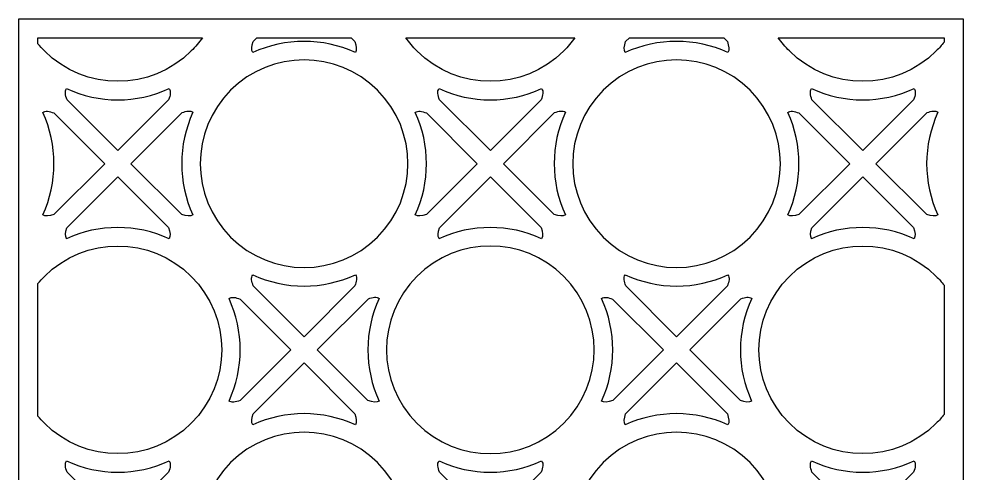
# Model space of a CAD drawing. Header units: centimetres. Extents: x 12 to 36.3, y -11.6 to 12.6.
# Drawn here: x 12.04 to 23.66, y 7.04 to 12.63 of the extents above; entities that cross this region are included whole.
import ezdxf

# ---------------------------------------------------------------- set-up
doc = ezdxf.new("R2010")
doc.units = ezdxf.units.CM
doc.header["$MEASUREMENT"] = 0
doc.layers.add('layer 1', color=7, linetype='Continuous')

msp = doc.modelspace()

# ---------------------------------------------------------------- linework, layer by layer
at = {"layer": 'layer 1', "color": 177}
for points, knots in [([(23.65585, -11.62244), (23.65585, -11.62244), (23.65585, -11.54039), (23.65585, -11.54039), (23.65585, -11.54039), (23.65585, -11.54039), (23.65585, -11.38865), (23.65585, -11.38865), (23.65585, -11.38865), (23.65585, -11.38865), (23.65585, 12.3984), (23.65585, 12.3984), (23.65585, 12.3984), (23.65585, 12.3984), (23.65585, 12.56195), (23.65585, 12.56195), (23.65585, 12.56195), (23.65585, 12.56195), (23.65585, 12.6322), (23.65585, 12.6322), (23.65585, 12.6322), (23.65585, 12.6322), (12.27114, 12.6322), (12.27114, 12.6322), (12.27114, 12.6322), (12.27114, 12.6322), (12.21181, 12.6322), (12.21181, 12.6322), (12.21181, 12.6322), (12.21181, 12.6322), (12.03734, 12.6322), (12.03734, 12.6322), (12.03734, 12.6322), (12.03734, 12.6322), (12.03734, -11.38865), (12.03734, -11.38865), (12.03734, -11.38865), (12.03734, -11.38865), (12.03734, -11.437), (12.03734, -11.437), (12.03734, -11.437), (12.03734, -11.437), (12.03734, -11.62244), (12.03734, -11.62244), (12.03734, -11.62244), (12.03734, -11.62244), (23.65585, -11.62244), (23.65585, -11.62244)], [0, 0, 0, 0, 0.07692308, 0.07692308, 0.07692308, 0.07692308, 0.15384615, 0.15384615, 0.15384615, 0.15384615, 0.23076923, 0.23076923, 0.23076923, 0.23076923, 0.30769231, 0.30769231, 0.30769231, 0.30769231, 0.38461538, 0.38461538, 0.38461538, 0.38461538, 0.46153846, 0.46153846, 0.46153846, 0.46153846, 0.53846154, 0.53846154, 0.53846154, 0.53846154, 0.61538462, 0.61538462, 0.61538462, 0.61538462, 0.69230769, 0.69230769, 0.69230769, 0.69230769, 0.76923077, 0.76923077, 0.76923077, 0.76923077, 0.84615385, 0.84615385, 0.84615385, 0.84615385, 1, 1, 1, 1]), ([(12.27114, 12.3984), (12.27114, 12.3984), (12.27114, 12.32566), (12.27114, 12.32566), (12.27114, 12.32566), (12.29628, 12.2954), (12.32296, 12.26599), (12.35133, 12.23761), (12.35133, 12.23761), (12.85027, 11.73865), (13.65959, 11.73865), (14.15857, 12.23761), (14.15857, 12.23761), (14.20917, 12.28822), (14.25455, 12.34206), (14.29489, 12.3984), (14.29489, 12.3984), (14.29489, 12.3984), (12.27114, 12.3984), (12.27114, 12.3984)], [0, 0, 0, 0, 0.16666667, 0.16666667, 0.16666667, 0.16666667, 0.33333333, 0.33333333, 0.33333333, 0.33333333, 0.5, 0.5, 0.5, 0.5, 0.66666667, 0.66666667, 0.66666667, 0.66666667, 1, 1, 1, 1]), ([(14.96537, 12.3984), (14.96537, 12.3984), (14.91979, 12.35282), (14.91979, 12.35282), (14.91979, 12.35282), (14.90124, 12.29477), (14.89597, 12.247), (14.91576, 12.21857), (14.91576, 12.21857), (14.91576, 12.21857), (14.91416, 12.21699), (14.91416, 12.21699), (14.91416, 12.21699), (15.31389, 12.40176), (15.77791, 12.40197), (16.17775, 12.2176), (16.17775, 12.2176), (16.19706, 12.24686), (16.19083, 12.29577), (16.17146, 12.35494), (16.17146, 12.35494), (16.17146, 12.35494), (16.128, 12.3984), (16.128, 12.3984), (16.128, 12.3984), (16.128, 12.3984), (14.96537, 12.3984), (14.96537, 12.3984)], [0, 0, 0, 0, 0.125, 0.125, 0.125, 0.125, 0.25, 0.25, 0.25, 0.25, 0.375, 0.375, 0.375, 0.375, 0.5, 0.5, 0.5, 0.5, 0.625, 0.625, 0.625, 0.625, 0.75, 0.75, 0.75, 0.75, 1, 1, 1, 1]), ([(16.79846, 12.3984), (16.8388, 12.34206), (16.88419, 12.28822), (16.9348, 12.23761), (16.9348, 12.23761), (17.43375, 11.73865), (18.24308, 11.73865), (18.74205, 12.23761), (18.74205, 12.23761), (18.79266, 12.28822), (18.83803, 12.34206), (18.87837, 12.3984), (18.87837, 12.3984), (18.87837, 12.3984), (16.79846, 12.3984), (16.79846, 12.3984)], [0, 0, 0, 0, 0.2, 0.2, 0.2, 0.2, 0.4, 0.4, 0.4, 0.4, 0.6, 0.6, 0.6, 0.6, 1, 1, 1, 1]), ([(19.54882, 12.3984), (19.54882, 12.3984), (19.50324, 12.35282), (19.50324, 12.35282), (19.50324, 12.35282), (19.48472, 12.29477), (19.47944, 12.247), (19.49922, 12.21857), (19.49922, 12.21857), (19.49922, 12.21857), (19.49763, 12.21699), (19.49763, 12.21699), (19.49763, 12.21699), (19.89737, 12.40176), (20.36136, 12.40197), (20.76123, 12.2176), (20.76123, 12.2176), (20.78052, 12.24686), (20.7743, 12.29577), (20.75494, 12.35494), (20.75494, 12.35494), (20.75494, 12.35494), (20.71148, 12.3984), (20.71148, 12.3984), (20.71148, 12.3984), (20.71148, 12.3984), (19.54882, 12.3984), (19.54882, 12.3984)], [0, 0, 0, 0, 0.125, 0.125, 0.125, 0.125, 0.25, 0.25, 0.25, 0.25, 0.375, 0.375, 0.375, 0.375, 0.5, 0.5, 0.5, 0.5, 0.625, 0.625, 0.625, 0.625, 0.75, 0.75, 0.75, 0.75, 1, 1, 1, 1]), ([(21.38191, 12.3984), (21.42225, 12.34206), (21.46763, 12.28822), (21.51824, 12.23761), (21.51824, 12.23761), (22.01723, 11.73865), (22.82654, 11.73865), (23.32551, 12.23761), (23.32551, 12.23761), (23.36013, 12.27223), (23.39224, 12.30838), (23.42205, 12.34578), (23.42205, 12.34578), (23.42205, 12.34578), (23.42205, 12.3984), (23.42205, 12.3984), (23.42205, 12.3984), (23.42205, 12.3984), (21.38191, 12.3984), (21.38191, 12.3984)], [0, 0, 0, 0, 0.16666667, 0.16666667, 0.16666667, 0.16666667, 0.33333333, 0.33333333, 0.33333333, 0.33333333, 0.5, 0.5, 0.5, 0.5, 0.66666667, 0.66666667, 0.66666667, 0.66666667, 1, 1, 1, 1]), ([(14.64304, 11.75314), (15.14202, 12.25211), (15.95135, 12.25211), (16.4503, 11.75314), (16.4503, 11.75314), (16.94928, 11.25418), (16.94928, 10.44486), (16.4503, 9.94588), (16.4503, 9.94588), (15.95135, 9.44692), (15.14202, 9.44692), (14.64304, 9.94588), (14.64304, 9.94588), (14.14408, 10.44486), (14.14408, 11.25418), (14.64304, 11.75314)], [0, 0, 0, 0, 0.2, 0.2, 0.2, 0.2, 0.4, 0.4, 0.4, 0.4, 0.6, 0.6, 0.6, 0.6, 1, 1, 1, 1]), ([(19.22651, 11.75314), (19.7255, 12.25211), (20.53482, 12.25211), (21.03378, 11.75314), (21.03378, 11.75314), (21.53273, 11.25418), (21.53273, 10.44486), (21.03378, 9.94588), (21.03378, 9.94588), (20.53482, 9.44692), (19.7255, 9.44692), (19.22651, 9.94588), (19.22651, 9.94588), (18.72756, 10.44486), (18.72756, 11.25418), (19.22651, 11.75314)], [0, 0, 0, 0, 0.2, 0.2, 0.2, 0.2, 0.4, 0.4, 0.4, 0.4, 0.6, 0.6, 0.6, 0.6, 1, 1, 1, 1]), ([(13.25495, 11.01101), (13.25495, 11.01101), (13.88023, 11.6363), (13.88023, 11.6363), (13.88023, 11.6363), (13.89929, 11.69043), (13.91221, 11.74156), (13.88617, 11.77322), (13.88617, 11.77322), (13.48672, 11.58899), (13.02306, 11.58897), (12.62361, 11.7732), (12.62361, 11.7732), (12.59768, 11.74156), (12.61042, 11.69056), (12.62947, 11.63649), (12.62947, 11.63649), (12.62947, 11.63649), (13.25494, 11.01101), (13.25494, 11.01101), (13.25494, 11.01101), (13.25494, 11.01101), (13.25495, 11.01101), (13.25495, 11.01101)], [0, 0, 0, 0, 0.14285714, 0.14285714, 0.14285714, 0.14285714, 0.28571429, 0.28571429, 0.28571429, 0.28571429, 0.42857143, 0.42857143, 0.42857143, 0.42857143, 0.57142857, 0.57142857, 0.57142857, 0.57142857, 0.71428571, 0.71428571, 0.71428571, 0.71428571, 1, 1, 1, 1]), ([(17.83841, 11.01101), (17.83841, 11.01101), (18.4637, 11.63632), (18.4637, 11.63632), (18.4637, 11.63632), (18.48278, 11.69046), (18.49568, 11.74156), (18.46964, 11.77322), (18.46964, 11.77322), (18.07018, 11.58899), (17.60653, 11.58897), (17.20708, 11.7732), (17.20708, 11.7732), (17.18113, 11.74156), (17.1939, 11.69056), (17.21294, 11.63649), (17.21294, 11.63649), (17.21294, 11.63649), (17.83841, 11.01101), (17.83841, 11.01101)], [0, 0, 0, 0, 0.16666667, 0.16666667, 0.16666667, 0.16666667, 0.33333333, 0.33333333, 0.33333333, 0.33333333, 0.5, 0.5, 0.5, 0.5, 0.66666667, 0.66666667, 0.66666667, 0.66666667, 1, 1, 1, 1]), ([(22.42189, 11.01101), (22.42189, 11.01101), (23.04721, 11.63633), (23.04721, 11.63633), (23.04721, 11.63633), (23.06624, 11.69046), (23.07917, 11.74156), (23.05313, 11.77322), (23.05313, 11.77322), (22.65366, 11.58899), (22.19, 11.58897), (21.79056, 11.7732), (21.79056, 11.7732), (21.76461, 11.74156), (21.77738, 11.69056), (21.7964, 11.63651), (21.7964, 11.63651), (21.7964, 11.63651), (22.42189, 11.01101), (22.42189, 11.01101)], [0, 0, 0, 0, 0.16666667, 0.16666667, 0.16666667, 0.16666667, 0.33333333, 0.33333333, 0.33333333, 0.33333333, 0.5, 0.5, 0.5, 0.5, 0.66666667, 0.66666667, 0.66666667, 0.66666667, 1, 1, 1, 1]), ([(12.46857, 10.22466), (12.46857, 10.22466), (13.09342, 10.8495), (13.09342, 10.8495), (13.09342, 10.8495), (13.09342, 10.8495), (12.46804, 11.47489), (12.46804, 11.47489), (12.46804, 11.47489), (12.41387, 11.49394), (12.36284, 11.5068), (12.33117, 11.48074), (12.33117, 11.48074), (12.51534, 11.08133), (12.51538, 10.61783), (12.33123, 10.21839), (12.33123, 10.21839), (12.36047, 10.19912), (12.40939, 10.20529), (12.46857, 10.22466)], [0, 0, 0, 0, 0.16666667, 0.16666667, 0.16666667, 0.16666667, 0.33333333, 0.33333333, 0.33333333, 0.33333333, 0.5, 0.5, 0.5, 0.5, 0.66666667, 0.66666667, 0.66666667, 0.66666667, 1, 1, 1, 1]), ([(13.41647, 10.8495), (13.41647, 10.8495), (14.04134, 10.2246), (14.04134, 10.2246), (14.04134, 10.2246), (14.10046, 10.20529), (14.1493, 10.19912), (14.17852, 10.21835), (14.17852, 10.21835), (13.99413, 10.61824), (13.99434, 11.08233), (14.17915, 11.48205), (14.17915, 11.48205), (14.14842, 11.50854), (14.0987, 11.49702), (14.04561, 11.47865), (14.04561, 11.47865), (14.04561, 11.47865), (13.41647, 10.8495), (13.41647, 10.8495)], [0, 0, 0, 0, 0.16666667, 0.16666667, 0.16666667, 0.16666667, 0.33333333, 0.33333333, 0.33333333, 0.33333333, 0.5, 0.5, 0.5, 0.5, 0.66666667, 0.66666667, 0.66666667, 0.66666667, 1, 1, 1, 1]), ([(17.05206, 10.22466), (17.05206, 10.22466), (17.6769, 10.8495), (17.6769, 10.8495), (17.6769, 10.8495), (17.6769, 10.8495), (17.05151, 11.47489), (17.05151, 11.47489), (17.05151, 11.47489), (16.99735, 11.49394), (16.94631, 11.5068), (16.91465, 11.48074), (16.91465, 11.48074), (17.09882, 11.08133), (17.09886, 10.61783), (16.91469, 10.21839), (16.91469, 10.21839), (16.94393, 10.19912), (16.99286, 10.20529), (17.05206, 10.22466)], [0, 0, 0, 0, 0.16666667, 0.16666667, 0.16666667, 0.16666667, 0.33333333, 0.33333333, 0.33333333, 0.33333333, 0.5, 0.5, 0.5, 0.5, 0.66666667, 0.66666667, 0.66666667, 0.66666667, 1, 1, 1, 1]), ([(18.62906, 11.47865), (18.62906, 11.47865), (17.99992, 10.8495), (17.99992, 10.8495), (17.99992, 10.8495), (17.99992, 10.8495), (18.62482, 10.2246), (18.62482, 10.2246), (18.62482, 10.2246), (18.68392, 10.20529), (18.73277, 10.19912), (18.76201, 10.21835), (18.76201, 10.21835), (18.57759, 10.61824), (18.57782, 11.08233), (18.76262, 11.48205), (18.76262, 11.48205), (18.73189, 11.50854), (18.68215, 11.49702), (18.62906, 11.47865)], [0, 0, 0, 0, 0.16666667, 0.16666667, 0.16666667, 0.16666667, 0.33333333, 0.33333333, 0.33333333, 0.33333333, 0.5, 0.5, 0.5, 0.5, 0.66666667, 0.66666667, 0.66666667, 0.66666667, 1, 1, 1, 1]), ([(21.63555, 10.22468), (21.63555, 10.22468), (22.26037, 10.84948), (22.26037, 10.84948), (22.26037, 10.84948), (22.26037, 10.84948), (21.63499, 11.47489), (21.63499, 11.47489), (21.63499, 11.47489), (21.5808, 11.49394), (21.52979, 11.5068), (21.4981, 11.48074), (21.4981, 11.48074), (21.68227, 11.08133), (21.68231, 10.61783), (21.49817, 10.21839), (21.49817, 10.21839), (21.5274, 10.1991), (21.57637, 10.20529), (21.63555, 10.22468)], [0, 0, 0, 0, 0.16666667, 0.16666667, 0.16666667, 0.16666667, 0.33333333, 0.33333333, 0.33333333, 0.33333333, 0.5, 0.5, 0.5, 0.5, 0.66666667, 0.66666667, 0.66666667, 0.66666667, 1, 1, 1, 1]), ([(23.21254, 11.47865), (23.21254, 11.47865), (22.5834, 10.8495), (22.5834, 10.8495), (22.5834, 10.8495), (22.5834, 10.8495), (23.20828, 10.22461), (23.20828, 10.22461), (23.20828, 10.22461), (23.26737, 10.20529), (23.31625, 10.19912), (23.34545, 10.21835), (23.34545, 10.21835), (23.16106, 10.61824), (23.16129, 11.08233), (23.34611, 11.48205), (23.34611, 11.48205), (23.31537, 11.50854), (23.26563, 11.49702), (23.21254, 11.47865)], [0, 0, 0, 0, 0.16666667, 0.16666667, 0.16666667, 0.16666667, 0.33333333, 0.33333333, 0.33333333, 0.33333333, 0.5, 0.5, 0.5, 0.5, 0.66666667, 0.66666667, 0.66666667, 0.66666667, 1, 1, 1, 1]), ([(13.25494, 10.68799), (13.25494, 10.68799), (12.62804, 10.0611), (12.62804, 10.0611), (12.62804, 10.0611), (12.60952, 10.00304), (12.60424, 9.95525), (12.624, 9.92685), (12.624, 9.92685), (12.624, 9.92685), (12.62243, 9.92527), (12.62243, 9.92527), (12.62243, 9.92527), (13.02216, 10.11003), (13.48617, 10.11021), (13.88603, 9.92587), (13.88603, 9.92587), (13.90531, 9.95511), (13.89908, 10.00401), (13.87974, 10.06321), (13.87974, 10.06321), (13.87974, 10.06321), (13.25494, 10.68799), (13.25494, 10.68799)], [0, 0, 0, 0, 0.14285714, 0.14285714, 0.14285714, 0.14285714, 0.28571429, 0.28571429, 0.28571429, 0.28571429, 0.42857143, 0.42857143, 0.42857143, 0.42857143, 0.57142857, 0.57142857, 0.57142857, 0.57142857, 0.71428571, 0.71428571, 0.71428571, 0.71428571, 1, 1, 1, 1]), ([(17.83841, 10.68799), (17.83841, 10.68799), (17.21151, 10.0611), (17.21151, 10.0611), (17.21151, 10.0611), (17.19299, 10.00304), (17.18772, 9.95525), (17.20748, 9.92685), (17.20748, 9.92685), (17.20748, 9.92685), (17.2059, 9.92527), (17.2059, 9.92527), (17.2059, 9.92527), (17.60562, 10.11003), (18.06963, 10.11021), (18.4695, 9.92587), (18.4695, 9.92587), (18.48879, 9.95511), (18.48257, 10.00401), (18.4632, 10.06321), (18.4632, 10.06321), (18.4632, 10.06321), (17.83841, 10.68799), (17.83841, 10.68799)], [0, 0, 0, 0, 0.14285714, 0.14285714, 0.14285714, 0.14285714, 0.28571429, 0.28571429, 0.28571429, 0.28571429, 0.42857143, 0.42857143, 0.42857143, 0.42857143, 0.57142857, 0.57142857, 0.57142857, 0.57142857, 0.71428571, 0.71428571, 0.71428571, 0.71428571, 1, 1, 1, 1]), ([(22.42189, 10.68799), (22.42189, 10.68799), (21.79498, 10.0611), (21.79498, 10.0611), (21.79498, 10.0611), (21.77644, 10.00304), (21.77117, 9.95525), (21.79096, 9.92685), (21.79096, 9.92685), (21.79096, 9.92685), (21.78938, 9.92527), (21.78938, 9.92527), (21.78938, 9.92527), (22.1891, 10.11003), (22.65312, 10.11021), (23.05298, 9.92587), (23.05298, 9.92587), (23.07226, 9.95511), (23.06603, 10.00401), (23.04666, 10.06321), (23.04666, 10.06321), (23.04666, 10.06321), (22.42189, 10.68799), (22.42189, 10.68799)], [0, 0, 0, 0, 0.14285714, 0.14285714, 0.14285714, 0.14285714, 0.28571429, 0.28571429, 0.28571429, 0.28571429, 0.42857143, 0.42857143, 0.42857143, 0.42857143, 0.57142857, 0.57142857, 0.57142857, 0.57142857, 0.71428571, 0.71428571, 0.71428571, 0.71428571, 1, 1, 1, 1]), ([(12.27114, 7.74221), (12.29628, 7.71195), (12.32296, 7.68253), (12.35133, 7.65416), (12.35133, 7.65416), (12.85027, 7.15518), (13.65959, 7.15518), (14.15857, 7.65416), (14.15857, 7.65416), (14.65753, 8.15312), (14.65753, 8.96244), (14.15857, 9.46142), (14.15857, 9.46142), (13.65959, 9.96038), (12.85027, 9.96038), (12.35133, 9.46142), (12.35133, 9.46142), (12.32296, 9.43304), (12.29628, 9.40362), (12.27114, 9.37336), (12.27114, 9.37336), (12.27114, 9.37336), (12.27114, 7.74221), (12.27114, 7.74221)], [0, 0, 0, 0, 0.14285714, 0.14285714, 0.14285714, 0.14285714, 0.28571429, 0.28571429, 0.28571429, 0.28571429, 0.42857143, 0.42857143, 0.42857143, 0.42857143, 0.57142857, 0.57142857, 0.57142857, 0.57142857, 0.71428571, 0.71428571, 0.71428571, 0.71428571, 1, 1, 1, 1]), ([(16.9348, 9.46142), (17.43375, 9.96038), (18.24308, 9.96038), (18.74205, 9.46142), (18.74205, 9.46142), (19.24101, 8.96244), (19.24101, 8.15312), (18.74205, 7.65416), (18.74205, 7.65416), (18.24308, 7.15518), (17.43375, 7.15518), (16.9348, 7.65416), (16.9348, 7.65416), (16.4358, 8.15312), (16.4358, 8.96244), (16.9348, 9.46142)], [0, 0, 0, 0, 0.2, 0.2, 0.2, 0.2, 0.4, 0.4, 0.4, 0.4, 0.6, 0.6, 0.6, 0.6, 1, 1, 1, 1]), ([(23.42205, 9.35325), (23.39224, 9.39064), (23.36013, 9.4268), (23.32551, 9.46142), (23.32551, 9.46142), (22.82654, 9.96038), (22.01723, 9.96038), (21.51824, 9.46142), (21.51824, 9.46142), (21.01929, 8.96244), (21.01929, 8.15312), (21.51824, 7.65416), (21.51824, 7.65416), (22.01723, 7.15518), (22.82654, 7.15518), (23.32551, 7.65416), (23.32551, 7.65416), (23.36013, 7.68878), (23.39224, 7.72492), (23.42205, 7.76232), (23.42205, 7.76232), (23.42205, 7.76232), (23.42205, 9.35325), (23.42205, 9.35325)], [0, 0, 0, 0, 0.14285714, 0.14285714, 0.14285714, 0.14285714, 0.28571429, 0.28571429, 0.28571429, 0.28571429, 0.42857143, 0.42857143, 0.42857143, 0.42857143, 0.57142857, 0.57142857, 0.57142857, 0.57142857, 0.71428571, 0.71428571, 0.71428571, 0.71428571, 1, 1, 1, 1]), ([(15.54668, 8.71927), (15.54668, 8.71927), (16.17196, 9.34457), (16.17196, 9.34457), (16.17196, 9.34457), (16.19104, 9.39872), (16.20396, 9.44981), (16.17791, 9.4815), (16.17791, 9.4815), (15.77845, 9.29724), (15.31481, 9.29724), (14.91536, 9.48146), (14.91536, 9.48146), (14.88941, 9.44981), (14.90218, 9.39882), (14.92119, 9.34475), (14.92119, 9.34475), (14.92119, 9.34475), (15.54668, 8.71927), (15.54668, 8.71927)], [0, 0, 0, 0, 0.16666667, 0.16666667, 0.16666667, 0.16666667, 0.33333333, 0.33333333, 0.33333333, 0.33333333, 0.5, 0.5, 0.5, 0.5, 0.66666667, 0.66666667, 0.66666667, 0.66666667, 1, 1, 1, 1]), ([(20.13016, 8.71927), (20.13016, 8.71927), (20.75544, 9.34457), (20.75544, 9.34457), (20.75544, 9.34457), (20.77452, 9.39872), (20.78741, 9.44981), (20.76138, 9.4815), (20.76138, 9.4815), (20.36193, 9.29724), (19.89826, 9.29724), (19.49884, 9.48146), (19.49884, 9.48146), (19.47288, 9.44981), (19.48562, 9.39882), (19.50467, 9.34475), (19.50467, 9.34475), (19.50467, 9.34475), (20.13016, 8.71927), (20.13016, 8.71927)], [0, 0, 0, 0, 0.16666667, 0.16666667, 0.16666667, 0.16666667, 0.33333333, 0.33333333, 0.33333333, 0.33333333, 0.5, 0.5, 0.5, 0.5, 0.66666667, 0.66666667, 0.66666667, 0.66666667, 1, 1, 1, 1]), ([(14.76037, 7.93295), (14.76037, 7.93295), (15.38518, 8.55775), (15.38518, 8.55775), (15.38518, 8.55775), (15.38518, 8.55775), (14.75979, 9.18316), (14.75979, 9.18316), (14.75979, 9.18316), (14.7056, 9.20222), (14.65457, 9.21507), (14.6229, 9.18901), (14.6229, 9.18901), (14.80706, 8.78959), (14.80711, 8.32609), (14.62296, 7.92666), (14.62296, 7.92666), (14.65222, 7.90735), (14.70115, 7.91357), (14.76037, 7.93295)], [0, 0, 0, 0, 0.16666667, 0.16666667, 0.16666667, 0.16666667, 0.33333333, 0.33333333, 0.33333333, 0.33333333, 0.5, 0.5, 0.5, 0.5, 0.66666667, 0.66666667, 0.66666667, 0.66666667, 1, 1, 1, 1]), ([(16.33734, 9.18691), (16.33734, 9.18691), (15.70819, 8.55778), (15.70819, 8.55778), (15.70819, 8.55778), (15.70819, 8.55778), (15.70819, 8.55775), (15.70819, 8.55775), (15.70819, 8.55775), (15.70819, 8.55775), (16.33306, 7.93289), (16.33306, 7.93289), (16.33306, 7.93289), (16.39217, 7.91357), (16.44104, 7.90739), (16.47026, 7.92662), (16.47026, 7.92662), (16.28586, 8.32651), (16.28609, 8.79058), (16.47089, 9.19031), (16.47089, 9.19031), (16.44017, 9.21679), (16.39041, 9.20529), (16.33734, 9.18691)], [0, 0, 0, 0, 0.14285714, 0.14285714, 0.14285714, 0.14285714, 0.28571429, 0.28571429, 0.28571429, 0.28571429, 0.42857143, 0.42857143, 0.42857143, 0.42857143, 0.57142857, 0.57142857, 0.57142857, 0.57142857, 0.71428571, 0.71428571, 0.71428571, 0.71428571, 1, 1, 1, 1]), ([(19.34385, 7.93295), (19.34385, 7.93295), (19.96865, 8.55775), (19.96865, 8.55775), (19.96865, 8.55775), (19.96865, 8.55775), (19.34324, 9.18316), (19.34324, 9.18316), (19.34324, 9.18316), (19.28907, 9.20222), (19.23804, 9.21507), (19.20637, 9.18901), (19.20637, 9.18901), (19.39055, 8.78959), (19.39058, 8.32609), (19.20645, 7.92666), (19.20645, 7.92666), (19.23567, 7.90735), (19.28464, 7.91357), (19.34385, 7.93295)], [0, 0, 0, 0, 0.16666667, 0.16666667, 0.16666667, 0.16666667, 0.33333333, 0.33333333, 0.33333333, 0.33333333, 0.5, 0.5, 0.5, 0.5, 0.66666667, 0.66666667, 0.66666667, 0.66666667, 1, 1, 1, 1]), ([(20.92081, 9.18691), (20.92081, 9.18691), (20.29167, 8.55778), (20.29167, 8.55778), (20.29167, 8.55778), (20.29167, 8.55778), (20.91658, 7.93287), (20.91658, 7.93287), (20.91658, 7.93287), (20.97565, 7.91357), (21.0245, 7.90742), (21.05373, 7.92662), (21.05373, 7.92662), (20.86934, 8.32651), (20.86954, 8.79058), (21.05435, 9.19031), (21.05435, 9.19031), (21.02363, 9.21679), (20.9739, 9.20529), (20.92081, 9.18691)], [0, 0, 0, 0, 0.16666667, 0.16666667, 0.16666667, 0.16666667, 0.33333333, 0.33333333, 0.33333333, 0.33333333, 0.5, 0.5, 0.5, 0.5, 0.66666667, 0.66666667, 0.66666667, 0.66666667, 1, 1, 1, 1]), ([(15.54668, 8.39626), (15.54668, 8.39626), (15.08911, 7.9387), (15.08911, 7.9387), (15.08911, 7.9387), (15.08911, 7.9387), (14.91979, 7.76934), (14.91979, 7.76934), (14.91979, 7.76934), (14.90124, 7.7113), (14.89597, 7.66351), (14.91576, 7.63511), (14.91576, 7.63511), (14.91576, 7.63511), (14.91416, 7.63352), (14.91416, 7.63352), (14.91416, 7.63352), (15.31389, 7.81829), (15.77791, 7.81849), (16.17775, 7.63413), (16.17775, 7.63413), (16.19706, 7.66338), (16.19083, 7.71229), (16.17146, 7.77147), (16.17146, 7.77147), (16.17146, 7.77147), (15.54668, 8.39626), (15.54668, 8.39626)], [0, 0, 0, 0, 0.125, 0.125, 0.125, 0.125, 0.25, 0.25, 0.25, 0.25, 0.375, 0.375, 0.375, 0.375, 0.5, 0.5, 0.5, 0.5, 0.625, 0.625, 0.625, 0.625, 0.75, 0.75, 0.75, 0.75, 1, 1, 1, 1]), ([(20.13016, 8.39626), (20.13016, 8.39626), (19.50324, 7.76934), (19.50324, 7.76934), (19.50324, 7.76934), (19.48472, 7.7113), (19.47944, 7.66351), (19.49922, 7.63511), (19.49922, 7.63511), (19.49922, 7.63511), (19.49763, 7.63352), (19.49763, 7.63352), (19.49763, 7.63352), (19.89737, 7.81829), (20.36136, 7.81849), (20.76123, 7.63413), (20.76123, 7.63413), (20.78052, 7.66338), (20.7743, 7.71229), (20.75494, 7.77147), (20.75494, 7.77147), (20.75494, 7.77147), (20.13016, 8.39626), (20.13016, 8.39626)], [0, 0, 0, 0, 0.14285714, 0.14285714, 0.14285714, 0.14285714, 0.28571429, 0.28571429, 0.28571429, 0.28571429, 0.42857143, 0.42857143, 0.42857143, 0.42857143, 0.57142857, 0.57142857, 0.57142857, 0.57142857, 0.71428571, 0.71428571, 0.71428571, 0.71428571, 1, 1, 1, 1]), ([(14.64304, 7.16967), (15.14202, 7.66864), (15.95135, 7.66864), (16.4503, 7.16967), (16.4503, 7.16967), (16.94928, 6.6707), (16.94928, 5.86139), (16.4503, 5.36241), (16.4503, 5.36241), (15.95135, 4.86345), (15.14202, 4.86345), (14.64304, 5.36241), (14.64304, 5.36241), (14.14408, 5.86139), (14.14408, 6.6707), (14.64304, 7.16967)], [0, 0, 0, 0, 0.2, 0.2, 0.2, 0.2, 0.4, 0.4, 0.4, 0.4, 0.6, 0.6, 0.6, 0.6, 1, 1, 1, 1]), ([(19.22651, 7.16967), (19.7255, 7.66864), (20.53482, 7.66864), (21.03378, 7.16967), (21.03378, 7.16967), (21.53273, 6.6707), (21.53273, 5.86139), (21.03378, 5.36241), (21.03378, 5.36241), (20.53482, 4.86345), (19.7255, 4.86345), (19.22651, 5.36241), (19.22651, 5.36241), (18.72756, 5.86139), (18.72756, 6.6707), (19.22651, 7.16967)], [0, 0, 0, 0, 0.2, 0.2, 0.2, 0.2, 0.4, 0.4, 0.4, 0.4, 0.6, 0.6, 0.6, 0.6, 1, 1, 1, 1]), ([(13.25495, 6.42753), (13.25495, 6.42753), (13.88023, 7.05282), (13.88023, 7.05282), (13.88023, 7.05282), (13.89929, 7.10699), (13.91221, 7.15808), (13.88617, 7.18977), (13.88617, 7.18977), (13.48672, 7.00552), (13.02306, 7.0055), (12.62361, 7.18972), (12.62361, 7.18972), (12.59768, 7.15808), (12.61042, 7.10707), (12.62949, 7.05299), (12.62949, 7.05299), (12.62949, 7.05299), (13.25494, 6.42753), (13.25494, 6.42753), (13.25494, 6.42753), (13.25494, 6.42753), (13.25495, 6.42753), (13.25495, 6.42753)], [0, 0, 0, 0, 0.14285714, 0.14285714, 0.14285714, 0.14285714, 0.28571429, 0.28571429, 0.28571429, 0.28571429, 0.42857143, 0.42857143, 0.42857143, 0.42857143, 0.57142857, 0.57142857, 0.57142857, 0.57142857, 0.71428571, 0.71428571, 0.71428571, 0.71428571, 1, 1, 1, 1]), ([(17.83841, 6.42753), (17.83841, 6.42753), (18.4637, 7.05284), (18.4637, 7.05284), (18.4637, 7.05284), (18.48278, 7.10701), (18.49568, 7.15808), (18.46964, 7.18977), (18.46964, 7.18977), (18.07018, 7.00552), (17.60653, 7.0055), (17.20708, 7.18972), (17.20708, 7.18972), (17.18113, 7.15808), (17.1939, 7.10707), (17.21296, 7.05299), (17.21296, 7.05299), (17.21296, 7.05299), (17.83841, 6.42753), (17.83841, 6.42753)], [0, 0, 0, 0, 0.16666667, 0.16666667, 0.16666667, 0.16666667, 0.33333333, 0.33333333, 0.33333333, 0.33333333, 0.5, 0.5, 0.5, 0.5, 0.66666667, 0.66666667, 0.66666667, 0.66666667, 1, 1, 1, 1]), ([(22.42189, 6.42753), (22.42189, 6.42753), (23.04721, 7.05286), (23.04721, 7.05286), (23.04721, 7.05286), (23.06624, 7.10701), (23.07917, 7.15808), (23.05313, 7.18977), (23.05313, 7.18977), (22.65366, 7.00552), (22.19, 7.0055), (21.79056, 7.18972), (21.79056, 7.18972), (21.76461, 7.15808), (21.77738, 7.10709), (21.7964, 7.05302), (21.7964, 7.05302), (21.7964, 7.05302), (22.42189, 6.42753), (22.42189, 6.42753)], [0, 0, 0, 0, 0.16666667, 0.16666667, 0.16666667, 0.16666667, 0.33333333, 0.33333333, 0.33333333, 0.33333333, 0.5, 0.5, 0.5, 0.5, 0.66666667, 0.66666667, 0.66666667, 0.66666667, 1, 1, 1, 1])]:
    msp.add_open_spline(points, degree=3, knots=knots, dxfattribs=at)

doc.saveas('drawing.dxf')
